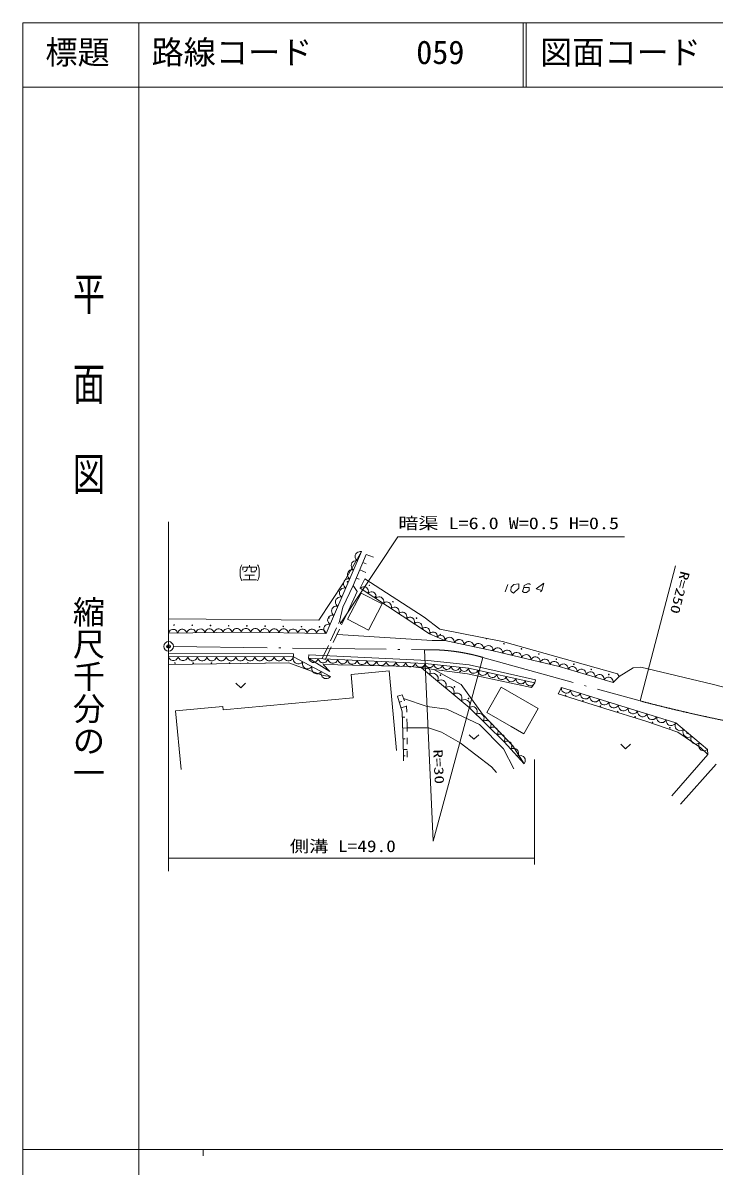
# Model space of a CAD drawing. Units: millimetres, scale not verified. Extents: x 40000 to 680000, y 20000 to 380000.
# Drawn here: x 40000 to 147440, y 202409 to 380000 of the extents above; entities that cross this region are included whole.
import ezdxf
from ezdxf.enums import TextEntityAlignment as Align

# ---------------------------------------------------------------- set-up
doc = ezdxf.new("R2010")
doc.units = ezdxf.units.MM
doc.header["$LTSCALE"] = 1000
doc.header["$PDMODE"] = 32
doc.header["$PDSIZE"] = 500
for name, pattern in [('USER1', [18.5, 14.557377, -1.819672, 0.303279, -1.819672]), ('USER2', [3, 2.25, -0.75]), ('USER3', [2, 1, -1])]:
    doc.linetypes.add(name, pattern=pattern)
for name, color, linetype, lineweight in [('M-BGD', 7, 'Continuous', 13), ('M-BMK-LINE', 2, 'Continuous', 13), ('M-BMK-SRVR', 3, 'Continuous', 13), ('M-STR-HTXT', 7, 'Continuous', 13), ('M-TTL-BAND', 7, 'Continuous', 13), ('M-TTL-LINE', 7, 'Continuous', 13), ('M-TTL-TXT', 7, 'Continuous', 13)]:
    doc.layers.add(name, color=color, linetype=linetype, lineweight=lineweight)
doc.layers.add('M-OTRS', color=6, linetype='Continuous')
doc.styles.add('@ＭＳ ゴシック', font='')
doc.styles.add('ＭＳ ゴシック', font='')
doc.styles.get('@ＭＳ ゴシック').set_extended_font_data('@MS Gothic')
doc.styles.get('ＭＳ ゴシック').set_extended_font_data('MS Gothic')

# ---------------------------------------------------------------- blocks, each defined once
blk = doc.blocks.new('BUHIN15')
at = {"color": 6, "linetype": 'Continuous', "lineweight": 13}
for radius in [50, 1.5]:
    blk.add_circle((0, 0), radius, dxfattribs=at)
blk = doc.blocks.new('BUHIN2')
at = {"color": 7, "linetype": 'Continuous', "lineweight": 13}
blk.add_lwpolyline([(749.5, -26.2), (699.3, 148.2), (614.5, 297.5), (474.1, 467.5), (312.3, 563.2), (138.2, 625.6), (-94.2, 633.7), (-272.3, 583.6), (-440.3, 499.4), (-592.3, 339.6), (-683.6, 196.5), (-749.5, 26.2)], dxfattribs=at)
blk = doc.blocks.new('BUHIN8')
at = {"color": 3, "linetype": 'Continuous', "lineweight": 13}
for radius in [750, 22.5]:
    blk.add_circle((0, 0), radius, dxfattribs=at)
blk = doc.blocks.new('BUHIN6')
at = {"color": 7, "linetype": 'Continuous', "lineweight": 13}
blk.add_lwpolyline([(-382, -737), (352, -12), (-330, 762)], dxfattribs=at)

msp = doc.modelspace()

# ---------------------------------------------------------------- linework, layer by layer
at = {"layer": 'M-BGD'}
for p, q in [((92619, 297861), (87115, 285161)), ((89825, 293035), (92619, 297861)), ((91349, 292612), (93381, 297438)), ((94476, 297014), (93381, 297438)), ((75247, 295776), (75247, 295461)), ((92365, 295025), (93281, 294638)), ((92862, 296163), (93343, 295961)), ((74197, 293474), (76297, 293474)), ((74497, 294224), (76005, 294224)), ((75247, 294224), (75247, 293466)), ((86015, 287193), (89825, 293035)), ((91832, 293761), (92269, 293577)), ((93127, 293628), (92449, 292189)), ((93127, 293628), (102355, 287701)), ((91349, 292612), (89740, 289225)), ((89740, 289225), (91349, 292612)), ((90458, 287367), (92575, 291431)), ((91941, 291681), (90587, 288717)), ((90587, 288717), (91941, 291681)), ((91349, 292612), (91941, 291681)), ((103202, 285077), (92449, 292189)), ((95836, 289733), (92575, 291431)), ((115394, 292781), (114971, 291596)), ((115817, 291850), (115902, 292358)), ((115902, 291681), (115817, 291850)), ((115902, 292358), (116325, 292781)), ((116241, 291427), (115902, 291681)), ((117087, 292189), (116241, 291427)), ((116325, 292781), (117087, 292866)), ((117087, 292866), (117087, 292189)), ((117849, 292273), (117680, 291681)), ((117680, 291681), (117934, 291511)), ((117934, 292612), (117849, 292273)), ((118696, 292273), (117849, 292273)), ((118442, 292866), (117934, 292612)), ((117934, 291511), (118273, 291511)), ((118273, 291511), (118696, 291850)), ((118781, 292866), (118442, 292866)), ((118696, 291850), (118696, 292273)), ((118865, 292697), (118781, 292866)), ((119797, 292104), (120982, 292951)), ((120643, 291850), (119797, 292104)), ((120643, 291850), (120474, 291596)), ((120982, 292951), (120643, 291850)), ((93719, 285669), (95836, 289733)), ((89232, 287024), (89740, 289225)), ((89684, 286811), (90587, 288717)), ((102355, 287701), (104811, 285839)), ((62647, 285190), (62647, 287434)), ((62647, 287434), (86015, 287193)), ((89232, 287024), (89684, 286811)), ((93719, 285669), (90460, 287366)), ((73946, 285329), (62647, 285190)), ((87115, 285161), (73946, 285329)), ((88893, 284992), (103625, 284061)), ((88893, 284992), (103625, 284061)), ((105573, 284061), (103202, 285077)), ((104811, 285839), (114547, 283891)), ((103625, 284061), (105573, 284061)), ((113108, 282452), (105573, 284061)), ((123353, 279997), (113108, 282452)), ((114547, 283891), (132412, 278896)), ((62645, 281560), (82038, 281513)), ((62645, 281560), (82038, 281513)), ((62647, 280326), (62645, 281560)), ((62647, 282060), (82039, 282013)), ((82039, 282013), (82038, 281513)), ((82038, 281513), (87808, 278453)), ((84431, 281825), (84408, 281326)), ((84408, 281326), (102525, 280505)), ((87708, 279235), (84408, 281326)), ((84431, 281825), (102919, 280974)), ((102919, 280974), (109364, 280260)), ((81358, 280589), (62647, 280326)), ((86692, 278642), (81358, 280589)), ((100323, 279997), (86692, 280335)), ((86692, 280335), (87708, 279235)), ((91015, 278788), (96935, 279333)), ((96935, 279333), (98072, 266983)), ((109129, 278896), (100323, 279997)), ((109383, 273647), (101971, 279790)), ((101971, 279790), (103892, 279550)), ((102525, 280505), (109282, 279766)), ((103892, 279550), (108113, 277203)), ((119035, 276779), (109129, 278896)), ((109282, 279766), (119584, 277485)), ((109282, 279766), (119584, 277485)), ((109364, 280260), (119692, 277973)), ((131735, 277541), (123353, 279997)), ((132412, 278896), (132666, 278473)), ((132412, 278896), (132666, 278473)), ((132666, 278472), (134867, 279827)), ((136053, 279912), (134867, 279827)), ((136053, 279912), (147144, 277287)), ((87808, 278453), (86692, 278642)), ((91349, 275171), (91016, 278788)), ((108113, 277203), (111415, 272631)), ((119584, 277485), (119035, 276779)), ((119692, 277973), (119584, 277485)), ((132666, 278473), (131735, 277541)), ((147144, 277287), (150785, 276356)), ((98969, 275594), (98207, 275425)), ((98969, 272969), (98207, 275425)), ((112092, 272885), (114350, 276793)), ((114350, 276793), (120096, 273472)), ((123183, 275763), (123691, 276779)), ((130465, 273477), (123183, 275763)), ((123691, 276779), (141471, 271276)), ((123691, 276779), (141471, 271276)), ((71066, 273811), (63739, 273136)), ((71113, 273308), (71066, 273811)), ((91349, 275171), (71113, 273308)), ((98504, 274465), (98898, 274587)), ((98778, 273583), (99647, 273852)), ((99179, 275067), (102863, 273816)), ((102863, 273816), (105911, 273393)), ((114801, 268313), (109383, 273647)), ((63742, 273136), (64581, 264021)), ((99138, 266281), (98969, 272969)), ((98990, 272133), (99343, 272141)), ((105911, 273393), (110991, 271022)), ((111415, 272631), (116156, 267720)), ((115902, 270683), (112092, 272885)), ((117837, 269564), (120096, 273472)), ((136815, 271530), (130465, 273477)), ((99032, 270461), (99731, 270478)), ((103033, 270514), (99662, 270476)), ((103033, 270514), (105065, 269837)), ((110991, 271022), (114717, 267212)), ((117849, 269583), (115902, 270683)), ((141810, 269837), (136815, 271530)), ((141471, 271276), (146382, 267127)), ((99074, 268789), (99402, 268797)), ((107943, 268143), (105065, 269837)), ((117934, 264926), (114801, 268313)), ((145366, 267381), (141810, 269837)), ((99116, 267117), (99731, 267132)), ((112854, 264418), (107943, 268143)), ((112854, 264418), (107943, 268143)), ((114717, 267212), (116318, 264135)), ((116156, 267720), (117934, 264926)), ((146467, 266365), (145366, 267381)), ((146382, 267127), (146467, 266365)), ((99138, 265349), (99138, 266281)), ((99138, 266164), (99434, 266164)), ((146467, 266365), (140879, 259931)), ((146467, 266365), (140879, 259931)), ((147737, 264841), (142233, 258661)), ((112854, 264418), (113616, 263571))]:
    msp.add_line(p, q, dxfattribs=at)
at = {"layer": 'M-BGD', "linetype": 'USER2'}
for p, q in [((86523, 281267), (89232, 287024)), ((86975, 281054), (89684, 286811))]:
    msp.add_line(p, q, dxfattribs=at)
at = {"layer": 'M-BGD', "linetype": 'USER3'}
for p, q in [((98969, 275594), (99646, 273901)), ((99646, 273901), (99731, 270937)), ((99731, 270937), (99731, 265349))]:
    msp.add_line(p, q, dxfattribs=at)
at = {"layer": 'M-BGD'}
for points in [[(74010, 295836), (73905, 295604), (73830, 295364), (73785, 295124), (73762, 294794), (73762, 294411), (73785, 294126), (73837, 293849), (73905, 293594), (74010, 293331)], [(74197, 294981), (74197, 295461), (76297, 295461), (76297, 294974)], [(74842, 295461), (74842, 295199), (74805, 295019), (74707, 294869), (74542, 294779), (74362, 294711)], [(75472, 295454), (75472, 294876), (75480, 294794), (75525, 294741), (75592, 294719), (75997, 294719), (76087, 294749), (76110, 294831), (76110, 294959)], [(76485, 295836), (76612, 295596), (76657, 295379), (76710, 295116), (76732, 294794), (76732, 294411), (76717, 294119), (76665, 293864), (76605, 293616), (76485, 293331)]]:
    msp.add_lwpolyline(points, dxfattribs=at)
for centre in [(90460, 293189), (93851, 292630), (94811, 290875), (97525, 290080), (98484, 288325), (63502, 286463), (66330, 286427), (69158, 286391), (71986, 286354), (74815, 286318), (77643, 286282), (80471, 286246), (83299, 286209), (86127, 286173), (87560, 287569), (101199, 287530), (104872, 284980), (107587, 284184), (110301, 283389), (113015, 282594), (114770, 283553), (117485, 282758), (63643, 280558), (66471, 280551), (69300, 280544), (120199, 281963), (122913, 281167), (72128, 280537), (83442, 280510), (107966, 279257), (110792, 279129), (125627, 280372), (128342, 279577), (131056, 278781), (104896, 278665), (117791, 277395), (107073, 276860), (124350, 275528), (109251, 275055), (127052, 274691), (129754, 273855), (132456, 273019), (135158, 272182), (137860, 271346), (140562, 270510), (113792, 269453), (143264, 269674), (115970, 267648)]:
    msp.add_circle(centre, 50, dxfattribs=at)
for centre, start, end in [((89028, 291793), 224.30073, 69.47647), ((102158, 285775), 318.42124, 154.61761), ((112056, 284349), 116.5174, 40.8537), ((115730, 281798), 15.24593, 137.8028), ((74957, 280530), 321.73059, 219.87753), ((77785, 280523), 18.27918, 163.32894), ((105141, 279385), 3.46812, 162.27865)]:
    msp.add_arc(centre, 50, start, end, dxfattribs=at)
at = {"layer": 'M-BMK-LINE'}
for p, q in [((62647, 302518), (62647, 248247)), ((141457, 295654), (135968, 274663)), ((102440, 282621), (103795, 252903)), ((103795, 252903), (111499, 281436))]:
    msp.add_line(p, q, dxfattribs=at)
at = {"layer": 'M-BMK-LINE', "linetype": 'USER1'}
for p, q in [((63396, 283129), (102440, 282621)), ((111499, 281436), (135968, 274663))]:
    msp.add_line(p, q, dxfattribs=at)
for centre, radius, start, end in [((103123, 252628), 30000, 73.78903, 91.306), ((199288, 516511), 250000, 255.32828, 266.46513)]:
    msp.add_arc(centre, radius, start, end, dxfattribs=at)
at = {"layer": 'M-OTRS'}
msp.add_point((62646, 283138), dxfattribs=at)
at = {"layer": 'M-STR-HTXT'}
for p, q in [((98270, 300186), (89339, 286651)), ((133515, 300186), (98270, 300186)), ((123416, 300186), (98270, 300186)), ((119543, 249241), (119543, 265563)), ((62647, 250279), (62647, 248247)), ((62647, 250241), (119543, 250241))]:
    msp.add_line(p, q, dxfattribs=at)
at = {"layer": 'M-TTL-BAND'}
for p, q in [((58000, 370000), (58000, 20000)), ((40000, 205000), (579000, 205000)), ((68000, 205000), (68000, 204000))]:
    msp.add_line(p, q, dxfattribs=at)
at = {"layer": 'M-TTL-LINE'}
for p, q in [((40000, 380000), (40000, 20000)), ((680000, 380000), (40000, 380000)), ((58000, 380000), (58000, 370000)), ((117750, 380000), (117750, 370000)), ((118250, 380000), (118250, 370000)), ((40000, 370000), (680000, 370000))]:
    msp.add_line(p, q, dxfattribs=at)

# ---------------------------------------------------------------- block references
at = {"layer": 'M-BGD'}
for p, xscale, yscale, rotation in [((91701, 295744), 1.025288, 1.025288, 68.56877), ((92313, 297155), 1.025288, 1.025288, 68.56877), ((91090, 294333), 1.025288, 1.025288, 68.56877), ((90478, 292922), 1.025288, 1.025288, 68.56877), ((89867, 291511), 1.025288, 1.025288, 68.56877), ((93046, 291793), 0.9549741, 0.9549741, 328.51948), ((94241, 291003), 0.9549741, 0.9549741, 328.51948), ((88643, 288688), 1.025288, 1.025288, 68.56877), ((89255, 290099), 1.025288, 1.025288, 68.56877), ((95435, 290213), 0.9549741, 0.9549741, 328.51948), ((96630, 289423), 0.9549741, 0.9549741, 328.51948), ((97825, 288633), 0.9549741, 0.9549741, 328.51948), ((88032, 287277), 1.025288, 1.025288, 68.56877), ((99020, 287842), 0.9549741, 0.9549741, 328.51948), ((100215, 287052), 0.9549741, 0.9549741, 328.51948), ((71827, 285303), 0.9416787, 0.9416787, 2.70584), ((73240, 285321), 0.9416787, 0.9416787, 2.70584), ((74677, 285320), 0.9755402, 0.9755402, 1.26574), ((76141, 285301), 0.9755402, 0.9755402, 1.26574), ((87420, 285866), 1.025288, 1.025288, 68.56877), ((101409, 286262), 0.9549741, 0.9549741, 328.51948), ((102604, 285472), 0.9549741, 0.9549741, 328.51948), ((63353, 285199), 0.9416787, 0.9416787, 2.70584), ((64765, 285216), 0.9416787, 0.9416787, 2.70584), ((66178, 285234), 0.9416787, 0.9416787, 2.70584), ((67590, 285251), 0.9416787, 0.9416787, 2.70584), ((69002, 285268), 0.9416787, 0.9416787, 2.70584), ((70415, 285286), 0.9416787, 0.9416787, 2.70584), ((77604, 285282), 0.9755402, 0.9755402, 1.26574), ((79067, 285264), 0.9755402, 0.9755402, 1.26574), ((80530, 285245), 0.9755402, 0.9755402, 1.26574), ((81993, 285226), 0.9755402, 0.9755402, 1.26574), ((83457, 285207), 0.9755402, 0.9755402, 1.26574), ((84920, 285189), 0.9755402, 0.9755402, 1.26574), ((86383, 285170), 0.9755402, 0.9755402, 1.26574), ((103794, 284823), 0.8598377, 0.8598377, 338.80437), ((104980, 284315), 0.8598377, 0.8598377, 338.80437), ((106326, 283900), 1.027316, 1.027316, 349.94625), ((107833, 283578), 1.027316, 1.027316, 349.94625), ((109340, 283256), 1.027316, 1.027316, 349.94625), ((110847, 282934), 1.027316, 1.027316, 349.94625), ((112354, 282612), 1.027316, 1.027316, 349.94625), ((113839, 282276), 1.003337, 1.003337, 348.52437), ((115303, 281925), 1.003337, 1.003337, 348.52437), ((63391, 281558), 0.9945126, 0.9945126, 181.86144), ((64883, 281555), 0.9945126, 0.9945126, 181.86144), ((66375, 281551), 0.9945126, 0.9945126, 181.86144), ((67866, 281547), 0.9945126, 0.9945126, 181.86144), ((69358, 281544), 0.9945126, 0.9945126, 181.86144), ((70850, 281540), 0.9945126, 0.9945126, 181.86144), ((72342, 281537), 0.9945126, 0.9945126, 181.86144), ((73834, 281533), 0.9945126, 0.9945126, 181.86144), ((75325, 281529), 0.9945126, 0.9945126, 181.86144), ((76817, 281526), 0.9945126, 0.9945126, 181.86144), ((78309, 281522), 0.9945126, 0.9945126, 181.86144), ((79801, 281518), 0.9945126, 0.9945126, 181.86144), ((81292, 281515), 0.9945126, 0.9945126, 181.86144), ((82760, 281131), 1.088587, 1.088587, 154.05844), ((84202, 280365), 1.088587, 1.088587, 154.05844), ((85163, 281292), 1.007496, 1.007496, 179.4036), ((86673, 281223), 1.007496, 1.007496, 179.4036), ((88182, 281155), 1.007496, 1.007496, 179.4036), ((89692, 281086), 1.007496, 1.007496, 179.4036), ((91202, 281018), 1.007496, 1.007496, 179.4036), ((92712, 280949), 1.007496, 1.007496, 179.4036), ((94221, 280881), 1.007496, 1.007496, 179.4036), ((95731, 280813), 1.007496, 1.007496, 179.4036), ((97241, 280744), 1.007496, 1.007496, 179.4036), ((98750, 280676), 1.007496, 1.007496, 179.4036), ((100260, 280607), 1.007496, 1.007496, 179.4036), ((116766, 281575), 1.003337, 1.003337, 348.52437), ((118230, 281224), 1.003337, 1.003337, 348.52437), ((119694, 280873), 1.003337, 1.003337, 348.52437), ((121157, 280523), 1.003337, 1.003337, 348.52437), ((122621, 280172), 1.003337, 1.003337, 348.52437), ((85645, 279600), 1.088587, 1.088587, 154.05844), ((87087, 278835), 1.088587, 1.088587, 154.05844), ((101770, 280539), 1.007496, 1.007496, 179.4036), ((102588, 279278), 1.069681, 1.069681, 322.34322), ((103200, 280431), 0.906421, 0.906421, 175.76422), ((103824, 278254), 1.069681, 1.069681, 322.34322), ((104552, 280283), 0.906421, 0.906421, 175.76422), ((105903, 280135), 0.906421, 0.906421, 175.76422), ((107255, 279988), 0.906421, 0.906421, 175.76422), ((108607, 279840), 0.906421, 0.906421, 175.76422), ((110018, 279603), 1.00483, 1.00483, 169.51528), ((111490, 279277), 1.00483, 1.00483, 169.51528), ((112961, 278952), 1.00483, 1.00483, 169.51528), ((124051, 279792), 0.9704897, 0.9704897, 345.66895), ((125448, 279383), 0.9704897, 0.9704897, 345.66895), ((126845, 278973), 0.9704897, 0.9704897, 345.66895), ((128242, 278564), 0.9704897, 0.9704897, 345.66895), ((129639, 278155), 0.9704897, 0.9704897, 345.66895), ((105059, 277230), 1.069681, 1.069681, 322.34322), ((106294, 276206), 1.069681, 1.069681, 322.34322), ((114433, 278626), 1.00483, 1.00483, 169.51528), ((115905, 278300), 1.00483, 1.00483, 169.51528), ((117376, 277974), 1.00483, 1.00483, 169.51528), ((118848, 277648), 1.00483, 1.00483, 169.51528), ((131036, 277745), 0.9704897, 0.9704897, 345.66895), ((107530, 275182), 1.069681, 1.069681, 322.34322), ((124431, 276549), 1.034007, 1.034007, 164.80243), ((125913, 276091), 1.034007, 1.034007, 164.80243), ((127395, 275632), 1.034007, 1.034007, 164.80243), ((128876, 275173), 1.034007, 1.034007, 164.80243), ((108765, 274158), 1.069681, 1.069681, 322.34322), ((109924, 273113), 1.013739, 1.013739, 317.4476), ((130358, 274715), 1.034007, 1.034007, 164.80243), ((131840, 274256), 1.034007, 1.034007, 164.80243), ((133321, 273798), 1.034007, 1.034007, 164.80243), ((134803, 273339), 1.034007, 1.034007, 164.80243), ((111008, 272046), 1.013739, 1.013739, 317.4476), ((112092, 270980), 1.013739, 1.013739, 317.4476), ((136285, 272881), 1.034007, 1.034007, 164.80243), ((137766, 272422), 1.034007, 1.034007, 164.80243), ((139248, 271963), 1.034007, 1.034007, 164.80243), ((140730, 271505), 1.034007, 1.034007, 164.80243), ((113175, 269913), 1.013739, 1.013739, 317.4476), ((142084, 270757), 1.071502, 1.071502, 141.80764), ((143312, 269720), 1.071502, 1.071502, 141.80764), ((114259, 268846), 1.013739, 1.013739, 317.4476), ((115323, 267748), 1.025296, 1.025296, 314.76907), ((144540, 268682), 1.071502, 1.071502, 141.80764), ((145768, 267645), 1.071502, 1.071502, 141.80764), ((116367, 266619), 1.025296, 1.025296, 314.76907), ((117411, 265490), 1.025296, 1.025296, 314.76907)]:
    msp.add_blockref('BUHIN2', p, dxfattribs=dict(at, xscale=xscale, yscale=yscale, rotation=rotation))
at = {"layer": 'M-BGD', "rotation": 272}
for p in [(73870, 277075), (110098, 269067), (133682, 267589)]:
    msp.add_blockref('BUHIN6', p, dxfattribs=at)
at = {"layer": 'M-BMK-SRVR', "rotation": 272}
msp.add_blockref('BUHIN8', (62647, 283138), dxfattribs=at)
at = {"layer": 'M-OTRS', "rotation": 114}
msp.add_blockref('BUHIN15', (62647, 283137), dxfattribs=at)

# ---------------------------------------------------------------- texts
at = {"layer": 'M-BGD', "style": 'ＭＳ ゴシック', "width": 1.35}
for s, rotation, p in [('R=250', 255.5, (141828, 295057)), ('R=30', 272.8, (103332, 267081))]:
    msp.add_text(s, height=1466, rotation=rotation, dxfattribs=at).set_placement(p, align=Align.BOTTOM_LEFT)
at = {"layer": 'M-STR-HTXT', "style": 'ＭＳ ゴシック'}
for s, width, p in [('暗渠 L=6.0 W=0.5 H=0.5', 1.25, (98350, 300806)), ('側溝 L=49.0', 1.2, (81488, 250641))]:
    msp.add_text(s, height=1833, dxfattribs=dict(at, width=width)).set_placement(p, align=Align.BOTTOM_LEFT)
at = {"layer": 'M-TTL-BAND', "style": '@ＭＳ ゴシック', "width": 1.4}
msp.add_text('平  面  図', height=3666, rotation=270, dxfattribs=at).set_placement((47277, 341475), align=Align.BOTTOM_LEFT)
at = {"layer": 'M-TTL-BAND', "style": '@ＭＳ ゴシック'}
msp.add_text('縮尺千分の一', height=3666, rotation=270, dxfattribs=at).set_placement((47277, 291030), align=Align.BOTTOM_LEFT)
at = {"layer": 'M-TTL-TXT', "style": 'ＭＳ ゴシック'}
for s, p in [('標題', (43500, 372500)), ('路線コード', (60000, 372500)), ('059', (101142, 372500)), ('図面コード', (120380, 372500))]:
    msp.add_text(s, height=3666, dxfattribs=at).set_placement(p, align=Align.BOTTOM_LEFT)

doc.saveas('drawing.dxf')
